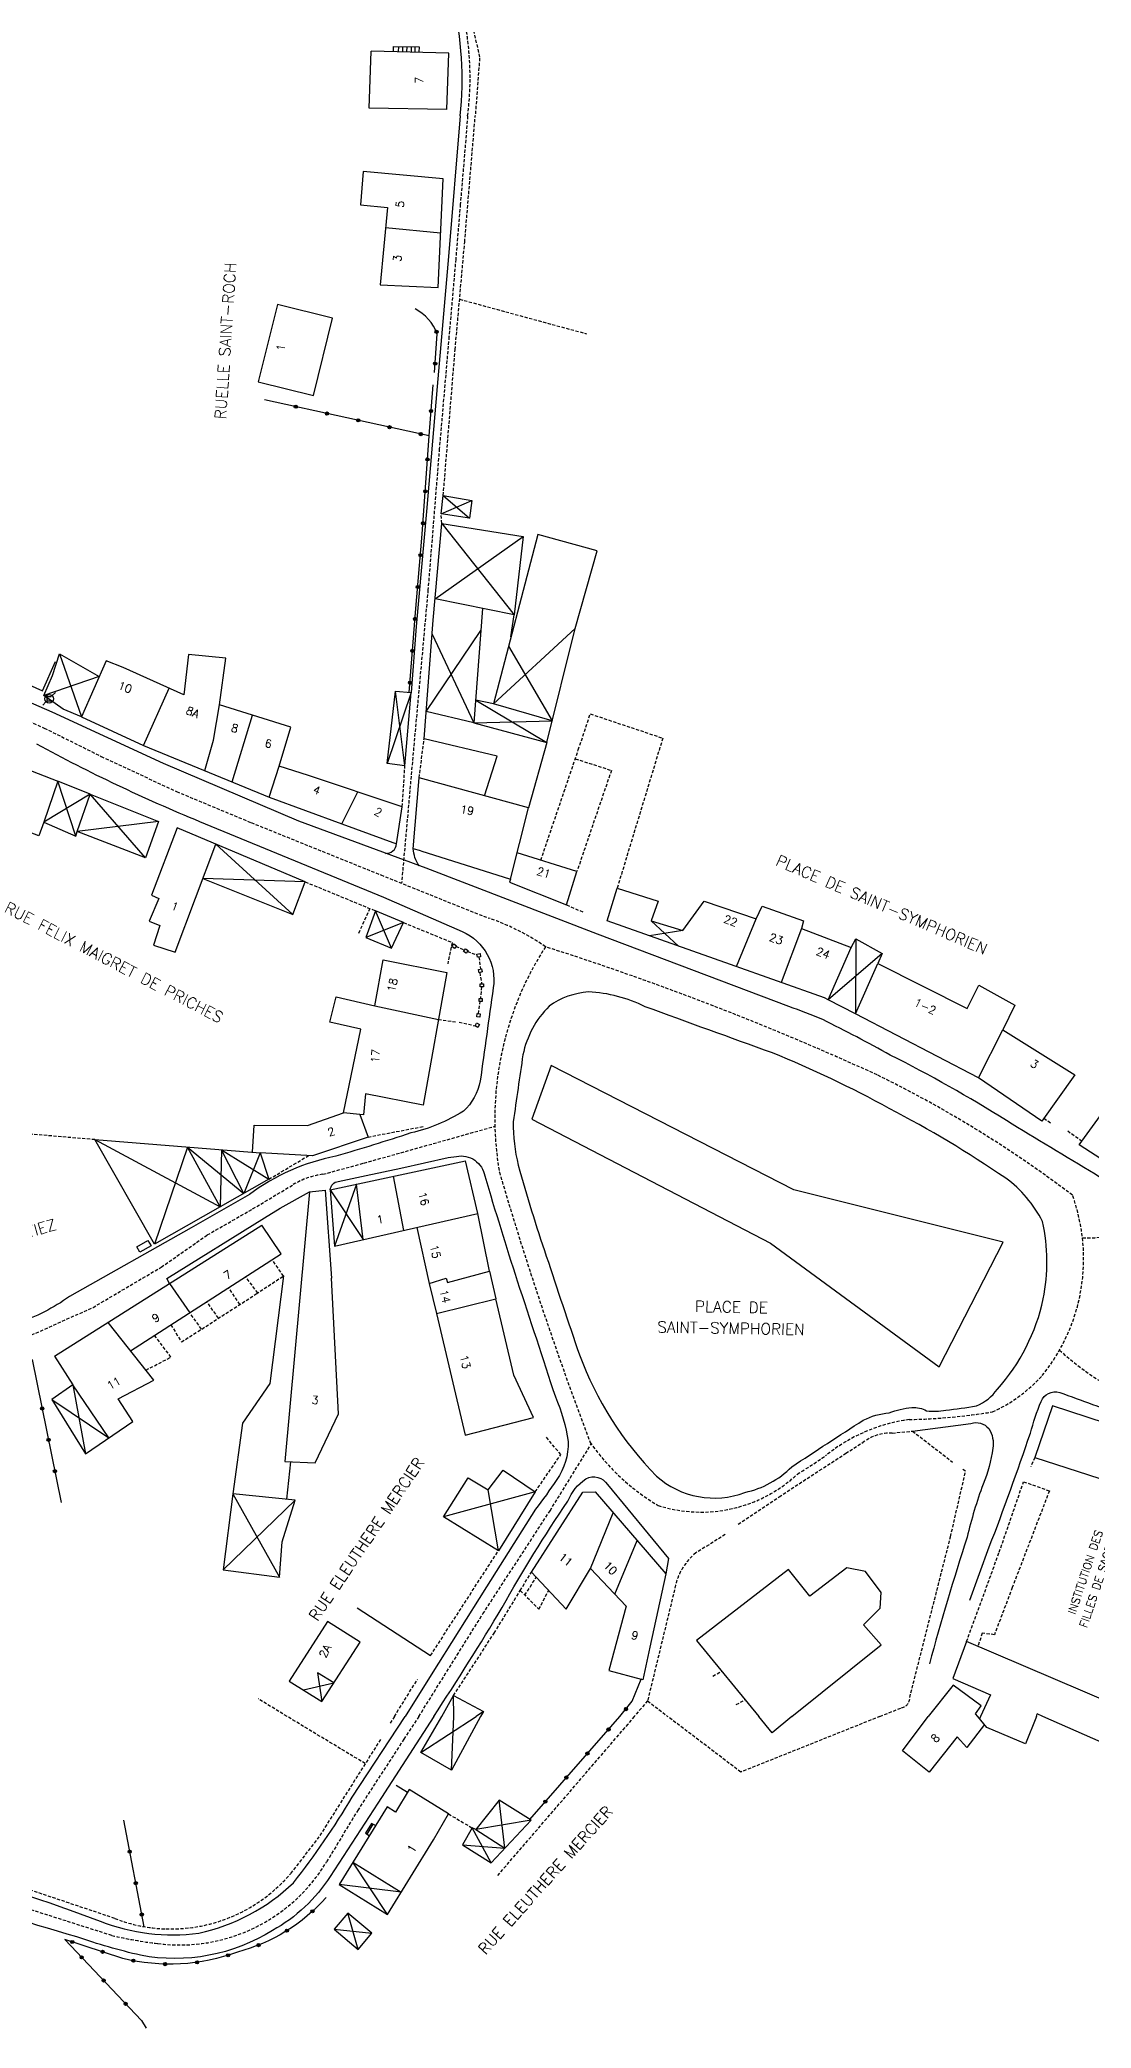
# Model space of a CAD drawing. Header units: millimetres. Extents: x 124000 to 125000, y 125000 to 126000.
# Drawn here: x 124170 to 124334.3, y 125201.3 to 125511.9 of the extents above; entities that cross this region are included whole.
import ezdxf
from ezdxf.enums import TextEntityAlignment as Align

# ---------------------------------------------------------------- set-up
doc = ezdxf.new("R2010")
doc.units = ezdxf.units.MM
doc.linetypes.add('DASHED', pattern=[0.75, 0.5, -0.25])
doc.layers.get('0').update_dxf_attribs({"linetype": 'CONTINUOUS'})
for name, color, linetype in [('W0001', 6, 'DASHED'), ('W0008', 7, 'CONTINUOUS'), ('W0100', 7, 'CONTINUOUS'), ('W0112', 1, 'DASHED'), ('W0310', 3, 'CONTINUOUS'), ('W0322', 7, 'CONTINUOUS'), ('W0471', 7, 'CONTINUOUS'), ('W0989', 7, 'CONTINUOUS'), ('W0991', 7, 'CONTINUOUS')]:
    doc.layers.add(name, color=color, linetype=linetype)
doc.styles.get("Standard").update_dxf_attribs({"font": 'romans.shx', "width": 0.85})

# ---------------------------------------------------------------- blocks, each defined once
blk = doc.blocks.new('T471')
for p, q in [((-0.333334, 0.333334), (-0.333334, -0.333334)), ((-0.333334, 0.333334), (0.333334, 0.333334)), ((-0.333334, 0), (0, 0)), ((0.500001, 0.500001), (1.000002, 1.000002)), ((-0.500001, -0.500001), (-1.000002, -1.000002)), ((-0.333334, -0.333334), (0.333334, -0.333334))]:
    blk.add_line(p, q)
blk.add_ellipse((0, 0), major_axis=(0.471405, 0.471405), ratio=1, start_param=5.4977871438, end_param=11.780972451)

msp = doc.modelspace()

# ---------------------------------------------------------------- linework, layer by layer
at = {"layer": 'W0001'}
for points in [[(124236.9, 125500, 0.095259), (124235.78, 125517.8, 0.002118), (124233.03, 125529.46, -0.022896), (124231.71, 125536.22, -0.006433), (124229.82, 125555.3, 0.003713), (124228.32, 125572.63, -0.002099), (124226.92, 125586.88, -0.006772), (124224.61, 125609.88, 0.001083), (124222.04, 125631.33, 0.000081)], [(124500, 125444.01), (124487.12, 125437.62), (124463.77, 125425.83, 0.050789), (124440.18, 125411.49), (124433.41, 125405.99), (124418.33, 125393.15), (124396.38, 125374.42), (124373.99, 125354.59), (124356.36, 125338.37), (124347.1, 125330.33, -0.210716), (124332.97, 125324.76)], [(124170.74, 125404.39), (124179.62, 125399.97), (124191.42, 125394.47), (124203.06, 125389.62), (124223.34, 125381.45), (124235.9, 125376.39), (124240.22, 125374.69, -0.069819), (124249.06, 125370.23)], [(124249.06, 125370.23, -0.030005), (124300.88, 125350.21, -0.048454), (124331.4, 125331.42, -0.263809), (124326.68, 125303.25, -0.103824), (124318.93, 125297.58, -0.036479), (124305.88, 125296.38, 0.137278), (124292.79, 125290.69, -0.010035), (124288.45, 125287.86, -0.270924), (124266.66, 125282.96, -0.106283), (124256.03, 125292.81, -0.018843), (124241.85, 125335.03, -0.187851), (124249.06, 125370.23)], [(124131.89, 125284.51), (124135.2, 125288.46), (124140.57, 125294.97), (124142.96, 125298.25), (124146.96, 125301.7), (124160.98, 125306.52), (124168.08, 125309.28), (124178.36, 125313.89), (124189.02, 125320.19), (124196.21, 125325.21), (124203.3, 125329.27), (124209.65, 125333.08, -0.102306), (124214.29, 125334.69), (124220.7, 125336.44), (124241.16, 125342.19)], [(124500, 125311.19, -0.012956), (124461.34, 125295.73, 0.00857), (124433.75, 125286.57, -0.071744), (124414.14, 125282.71, -0.062101), (124396.27, 125284.05, -0.060295), (124342.74, 125298.79, -0.089955), (124329.39, 125307.22)], [(124229.27, 125250), (124226.92, 125246.43), (124219.77, 125235.42), (124214.86, 125227.28, -0.297013), (124188.5, 125214.51, -0.02348), (124181.29, 125215.78), (124158.17, 125223.12), (124148.86, 125225.99, 0.162295), (124116.48, 125225.76), (124098.1, 125222.76), (124079.88, 125219.93), (124063.42, 125217.54), (124049.5, 125215.75, -0.046806), (124031.03, 125215.76, 0.024069), (124000, 125217.42)]]:
    msp.add_lwpolyline(points, format="xyb", dxfattribs=at)
for points in [[(124236.9, 125500), (124235.75, 125486.19), (124235.03, 125477.63), (124233.98, 125465.52), (124232.47, 125448.03), (124230.7, 125425.98), (124228.46, 125401.34), (124226.57, 125380.15)], [(124229.27, 125250), (124239.29, 125266.04), (124249.78, 125282.14), (124256.21, 125292.55)]]:
    msp.add_lwpolyline(points, dxfattribs=at)
at = {"layer": 'W0001', "flags": 128}
msp.add_lwpolyline([(124000, 125489.22), (124016.21, 125481.77), (124042.1, 125469.56), (124060.65, 125460.29), (124073.81, 125453.72), (124081.04, 125450.02), (124087.05, 125446.42), (124096.04, 125440.98), (124099.81, 125438.27), (124109.4, 125432.38), (124122.34, 125426.19), (124138.89, 125418.47), (124156.37, 125410.67), (124170.74, 125404.39)], dxfattribs=at)
at = {"layer": 'W0008'}
for points in [[(124235.72, 125500, 0.08692), (124234.57, 125518.04, -0.001743), (124231.82, 125529.17, -0.022962), (124230.47, 125536.05, -0.009832), (124228.75, 125554.07, -0.000187), (124227.08, 125572.51, -0.002098), (124225.67, 125586.76, 0.148586), (124222.92, 125591.08, -0.001151)], [(124500, 125448.3, 0.000639), (124473.63, 125435.46, 0.006534), (124444.25, 125419.35, 0.018974), (124437.69, 125414.62, -0.002369), (124414.48, 125394.91), (124384.87, 125369.14), (124356.92, 125344.27, 0.012078), (124346.58, 125334.83, -0.030917), (124342.98, 125332.26, -0.148984), (124339.67, 125332.37, -0.083699), (124334.94, 125334.71, -0.004607), (124321.1, 125343.07, 0.023958), (124302.93, 125353.32, 0.01077), (124292.39, 125358.84, 0.025706), (124287.07, 125360.88), (124257.2, 125372.2), (124230.4, 125382.48), (124210.51, 125389.86), (124189.37, 125398.87), (124171.98, 125406.86)], [(124169.51, 125401.91, 0.026123), (124195.01, 125389.8), (124223.73, 125377.98), (124236.06, 125372.61, -0.337267), (124240.91, 125363.79, 0.002551), (124238.87, 125349.27, -0.159885), (124236.23, 125344.53, -0.08219), (124228.04, 125341.14, -0.008175), (124216.3, 125337.51, 0.112068), (124202.81, 125331.54), (124193.7, 125326.34), (124174.68, 125315.6, -0.07657), (124166.54, 125311.44, -0.030814), (124141.05, 125303.11, -0.008376), (124141.7, 125300.27, -0.096299), (124140.21, 125297.41), (124130.17, 125285.4)], [(124224.06, 125384.82, 0.41716), (124225.77, 125386.32, -1.407344)], [(124229.3, 125382.89, -0.138285), (124228.41, 125385.55, -1.047382)], [(124244.8, 125336.09, 0.013798), (124249.19, 125321.92, 0.003287), (124254.36, 125306.51, 0.105085), (124266.39, 125287.54, 0.278489), (124280.23, 125284.99, 0.142204), (124287.54, 125288.98, -0.003489), (124298.72, 125296.28, -0.093573), (124302.76, 125297.43, -0.065249), (124306.31, 125298.26, -0.150406), (124308.62, 125297.74, 0.085529), (124311.6, 125297.85, 0.019728), (124316.4, 125298.53, 0.143668), (124319.67, 125301.11, 0.129743), (124326.85, 125315.22, 0.100553), (124326.74, 125327.32, 0.116381), (124320.97, 125334.09, 0.028542), (124302.77, 125344.98, 0.028628), (124284.53, 125353.65, -0.001831), (124264.64, 125360.87, 0.101747), (124255.8, 125363.19, 0.135384), (124249.63, 125360.95, 0.147525), (124245.54, 125353.35, 0.003638), (124244.03, 125342.89, 0.061519), (124244.8, 125336.09, 1.072139)], [(124215.42, 125332.27, -0.352778), (124216.69, 125333.58), (124221.06, 125334.49), (124226.44, 125335.62), (124233.85, 125337.3), (124235.15, 125337.48, -0.423177), (124239.57, 125334.42, 0.005516), (124244.65, 125318.04, -0.001301), (124250.6, 125299.91, -0.071807), (124252.58, 125292.94, -0.171787), (124250.81, 125286.99, -0.02108), (124247.48, 125282.36), (124239.84, 125270.24), (124231.21, 125256.52), (124227.11, 125250)], [(124318.41, 125276.48, 0.010165), (124324.83, 125294.27, -0.033901), (124326.51, 125299.2, -0.386537), (124329.41, 125300.62, 0.003577), (124339.7, 125296.88, -0.007064), (124358.3, 125290.24, 0.038982), (124382.69, 125284.31, 0.020534), (124402.92, 125280.25, 0.052853), (124414.29, 125280.25, 0.051563), (124424.82, 125281.14, 0.008803), (124436.13, 125284.54, 0.000665), (124465.09, 125293.81, -0.037736), (124466.31, 125294.25, -0.088847)], [(124306.41, 125294.57), (124315.55, 125295.77, -0.30848), (124318.32, 125294.97, -0.197175), (124318.94, 125291.89, -0.073378), (124317.44, 125286.28, 0.030961), (124314.95, 125277.99, 0.012375), (124309.05, 125258.2, 1.307895)], [(124231.61, 125250, 0.010798), (124242.3, 125267.04, -0.021726), (124252.57, 125283.64, -0.151465), (124255.36, 125287.11, -0.399838), (124258.76, 125286.22), (124268.3, 125274.67), (124267.86, 125272.29)], [(124231.61, 125250), (124222.87, 125236.44), (124215.44, 125225.02, -0.122507), (124206.41, 125216.56, -0.187974), (124185.78, 125212.69, -0.025462), (124175.85, 125215.55, -0.015782), (124151.55, 125223.4, 0.063165), (124135.48, 125225.88, 0.023503), (124125.28, 125224.64, 0.018635), (124098.34, 125220.74, -0.007351), (124069.12, 125216.53, -0.02549), (124043.21, 125213.43, -0.015722), (124021.04, 125214.61, 0.04689), (124000, 125214.61, -1.574358)], [(124000, 125220.17, -0.001687), (124027.58, 125218.03, 0.065063), (124051.1, 125217.74, 0.018021), (124062.06, 125219.04), (124112.51, 125226.69, 0.096016), (124116.15, 125227.65, 0.055155), (124119.04, 125232.28, -0.053349), (124131.46, 125231.68, -0.0351), (124145.58, 125229.59, -0.002349), (124154.05, 125226.5, -0.016667), (124179.49, 125218.03, 0.130588), (124194.87, 125216.17, 0.13941), (124209.68, 125224.03, 0.034452), (124218.85, 125237.39), (124227.11, 125250)]]:
    msp.add_lwpolyline(points, format="xyb", dxfattribs=at)
for points in [[(124235.72, 125500), (124233.9, 125478.07), (124232.16, 125457.73), (124230.49, 125438.2), (124228.87, 125420.24), (124228.06, 125409.93)], [(124310.59, 125304.61), (124320.6, 125324.07), (124287.86, 125332.27), (124249.93, 125351.68), (124246.95, 125343.3), (124284.2, 125323.93), (124310.59, 125304.61)], [(124190.33, 125317.63), (124189.91, 125318.39), (124205.17, 125327.9), (124207.59, 125329.42), (124212.19, 125331.96)], [(124315.35, 125268.14), (124318.41, 125276.48)], [(124262.62, 125252.37), (124263.99, 125255.82)]]:
    msp.add_lwpolyline(points, dxfattribs=at)
at = {"layer": 'W0008', "flags": 128}
msp.add_lwpolyline([(124171.98, 125406.86), (124154.36, 125414.55, -0.003566)], format="xyb", dxfattribs=at)
at = {"layer": 'W0100'}
for points in [[(124221.51, 125501.22), (124221.83, 125510.15)], [(124233.97, 125509.82), (124221.83, 125510.15)], [(124225.3, 125510.06), (124225.31, 125510.86), (124229.3, 125510.78), (124229.28, 125509.95)], [(124226.08, 125510.84), (124226.06, 125510.04)], [(124226.73, 125510.83), (124226.7, 125510.02)], [(124227.38, 125510.82), (124227.36, 125510)], [(124228.06, 125510.81), (124228.05, 125509.98)], [(124228.64, 125510.79), (124228.63, 125509.97)], [(124233.65, 125500.99), (124233.97, 125509.82)], [(124233.65, 125500.99), (124221.51, 125501.22)], [(124223.22, 125473.62), (124232.27, 125473.22), (124233.08, 125490.16), (124220.58, 125491.34), (124220.17, 125486.1), (124224.35, 125485.69), (124223.22, 125473.62)], [(124224.06, 125482.56), (124232.68, 125481.75)], [(124204.16, 125458.45), (124212.82, 125456.35), (124215.8, 125468.44), (124207.2, 125470.55), (124204.16, 125458.45)], [(124233.09, 125440.72), (124237.56, 125439.92), (124237.2, 125437.2), (124232.74, 125437.84), (124237.56, 125439.92)], [(124232.74, 125437.84), (124233.09, 125440.72)], [(124233.09, 125440.72), (124237.2, 125437.2)], [(124230.08, 125402.7), (124231.53, 125421.23), (124232.86, 125436.36)], [(124232.86, 125436.36), (124245.55, 125434.3), (124244.15, 125422.08), (124231.82, 125424.57), (124245.55, 125434.3)], [(124232.86, 125436.36), (124244.15, 125422.08)], [(124239.24, 125423.07), (124237.89, 125405.21), (124249.27, 125402.12), (124253.7, 125419.94), (124257.15, 125432.05), (124247.88, 125434.64), (124240.93, 125408.19), (124238.16, 125408.74)], [(124243.67, 125418.62), (124244.15, 125422.08)], [(124237.89, 125405.21), (124230.41, 125406.97), (124238.98, 125419.61)], [(124231.36, 125419.04), (124237.89, 125405.21)], [(124240.93, 125408.19), (124253.7, 125419.94)], [(124226.69, 125392.11), (124212.03, 125397), (124207.46, 125398.44), (124209.25, 125404.51), (124198.12, 125408.03), (124199.13, 125415.3), (124193.26, 125415.87), (124192.55, 125409.59), (124183.05, 125413.83), (124180.42, 125414.91), (124176.54, 125406.12), (124173.68, 125407.34), (124170.67, 125409.48), (124172.05, 125412.59), (124173.12, 125415.96), (124179.33, 125412.45)], [(124173.12, 125415.96), (124176.54, 125406.12)], [(124243.29, 125417.19), (124250.12, 125405.53), (124240.93, 125408.19)], [(124179.33, 125412.45), (124170.67, 125409.48)], [(124176.54, 125406.12), (124186.24, 125401.68), (124190.25, 125410.62)], [(124227.09, 125398.5), (124224.3, 125398.85), (124225.61, 125410.14), (124228.06, 125409.93), (124224.3, 125398.85)], [(124227.09, 125398.5), (124225.61, 125410.14)], [(124227.09, 125398.5), (124228.06, 125409.93)], [(124195.81, 125397.74), (124197.16, 125402.52), (124198.12, 125408.03)], [(124200.11, 125395.97), (124203.28, 125406.4)], [(124238.16, 125408.74), (124249.27, 125402.12)], [(124239.52, 125393.82), (124241.49, 125400), (124230.08, 125402.7)], [(124237.89, 125405.21), (124250.12, 125405.53)], [(124186.24, 125401.68), (124205.87, 125393.59), (124217.26, 125389.41), (124225.77, 125386.32)], [(124249.27, 125402.12), (124246.41, 125391.93), (124229.34, 125396.62)], [(124167.67, 125398.13), (124172.84, 125396.1)], [(124205.87, 125393.59), (124207.46, 125398.44)], [(124229.6, 125385.23), (124228.41, 125385.55), (124229.34, 125396.62)], [(124186.54, 125384.14), (124177.91, 125394.04), (124172.84, 125396.1), (124170.68, 125389.67), (124175.68, 125387.48), (124175.89, 125388.25)], [(124177.91, 125394.04), (124170.68, 125389.67)], [(124175.68, 125387.48), (124172.84, 125396.1)], [(124188.57, 125389.8), (124186.54, 125384.14), (124175.89, 125388.25), (124177.91, 125394.04), (124188.57, 125389.8), (124175.89, 125388.25)], [(124217.26, 125389.41), (124219.72, 125394.43)], [(124170.68, 125389.67), (124169.91, 125387.58), (124163.74, 125389.91), (124164.09, 125390.84)], [(124225.77, 125386.32), (124226.69, 125392.11)], [(124229.6, 125385.23), (124243.59, 125380.8), (124246.41, 125391.93)], [(124332.46, 125339.31), (124338.86, 125348.09), (124343.77, 125345.13), (124352, 125352.54), (124361.55, 125361.25), (124371.06, 125370.12), (124372.14, 125368.87), (124378.9, 125375.41), (124378.68, 125375.62), (124379.19, 125376.06), (124376.83, 125378.25), (124385.6, 125384.93), (124385.99, 125384.44), (124392.32, 125389.76), (124396.33, 125393.08), (124401.92, 125386.27), (124404.63, 125388.69), (124401.15, 125392.97), (124398.31, 125390.67), (124404.63, 125388.69)], [(124211.51, 125380.37), (124191.53, 125388.82), (124187.52, 125378.28), (124188.65, 125377.77), (124187.13, 125374.22), (124188.82, 125373.54), (124187.8, 125370.5), (124191.19, 125369.37), (124197.56, 125386.27), (124209.59, 125375.29), (124211.51, 125380.37), (124195.53, 125380.88), (124209.59, 125375.29)], [(124243.59, 125380.8), (124243.45, 125380.32), (124252.35, 125376.76), (124253.96, 125381.96), (124244.63, 125384.92)], [(124316.73, 125349.76), (124297.51, 125359.73), (124293.25, 125361.93), (124292.66, 125362.27), (124277.97, 125367.47), (124258.7, 125374.27), (124260.26, 125379.38)], [(124260.26, 125379.38), (124266.67, 125377.35), (124265.55, 125374.3), (124270.53, 125372.79), (124273.88, 125377.35), (124281.96, 125374.57), (124282.93, 125376.59), (124289.36, 125374.27), (124289.04, 125373.09), (124296.83, 125370.13), (124297.53, 125371.46), (124301.69, 125369.17), (124301, 125367.59), (124314.96, 125360.6), (124316.8, 125364.23), (124322.41, 125361.09), (124320.54, 125357.26), (124331.8, 125350.23), (124326.64, 125343.01), (124316.73, 125349.76), (124320.54, 125357.26)], [(124224.98, 125370.02), (124226.87, 125374.01), (124222.5, 125375.83), (124220.98, 125371.67), (124224.98, 125370.02), (124222.5, 125375.83)], [(124226.87, 125374.01), (124220.98, 125371.67)], [(124270.53, 125372.79), (124265.32, 125371.93)], [(124265.55, 125374.3), (124269.85, 125370.33)], [(124278.91, 125367.13), (124281.96, 125374.57)], [(124289.04, 125373.09), (124285.89, 125364.67)], [(124293.25, 125361.93), (124296.83, 125370.13)], [(124301.69, 125369.17), (124293.25, 125361.93)], [(124297.53, 125371.46), (124297.51, 125359.73), (124301, 125367.59)], [(124203.27, 125338.13), (124203.56, 125342.38), (124211.87, 125342.31), (124217.5, 125344.3), (124220.19, 125357.36), (124215.38, 125358.46), (124216.34, 125362.43), (124222.38, 125360.99), (124223.69, 125368.2), (124233.64, 125366.21), (124229.94, 125345.49), (124220.94, 125347.28), (124220.6, 125343.97), (124220.04, 125344.05), (124217.5, 125344.3)], [(124222.38, 125360.99), (124232.33, 125358.89)], [(124220.04, 125344.05), (124221.33, 125340.51), (124212.67, 125337.56), (124204.48, 125338.03)], [(124178.65, 125340.1), (124204.48, 125338.03), (124205.84, 125333.91), (124187.99, 125323.76), (124178.65, 125340.1), (124198.23, 125329.58), (124193.13, 125338.94), (124201.9, 125331.67), (124198.42, 125338.52), (124205.84, 125333.91)], [(124193.13, 125338.94), (124187.99, 125323.76)], [(124198.42, 125338.52), (124198.23, 125329.58)], [(124204.48, 125338.03), (124201.9, 125331.67)], [(124215.42, 125332.27), (124236.56, 125336.78)], [(124216.07, 125323.46), (124238.47, 125328.55), (124236.56, 125336.78)], [(124225.25, 125334.37), (124226.88, 125325.91)], [(124212.19, 125331.96), (124208.33, 125289.81), (124213.05, 125289.61), (124216.7, 125297.29), (124215.63, 125318.44)], [(124212.19, 125331.96), (124214.65, 125332.21), (124215.63, 125318.44)], [(124215.42, 125332.27), (124220.56, 125324.48)], [(124215.42, 125332.27), (124216.07, 125323.46)], [(124220.56, 125324.48), (124219.55, 125333.15), (124216.07, 125323.46)], [(124240.31, 125319.55), (124238.47, 125328.55)], [(124172.35, 125306.26), (124204.76, 125326.75)], [(124184.23, 125307.13), (124207.75, 125322.25), (124204.76, 125326.75)], [(124228.98, 125326.39), (124230.9, 125317.61)], [(124185.18, 125323.37), (124186.94, 125324.33), (124187.42, 125323.52), (124185.65, 125322.54), (124185.18, 125323.37)], [(124233.56, 125318.47), (124233.73, 125317.77), (124240.31, 125319.55), (124241.29, 125315.24)], [(124190.33, 125317.63), (124193.47, 125313.07)], [(124230.9, 125317.61), (124233.56, 125318.47)], [(124230.9, 125317.61), (124232.03, 125312.93)], [(124232.03, 125312.93), (124241.29, 125315.24)], [(124232.03, 125312.93), (124236.51, 125293.92)], [(124247.2, 125296.71), (124244.12, 125303.32), (124241.29, 125315.24)], [(124172.35, 125306.26), (124175.21, 125301.81), (124171.91, 125299.53), (124177.21, 125291.02), (124184.59, 125296.07), (124182.3, 125299.61), (124187.85, 125302.54), (124180.73, 125311.56)], [(124171.91, 125299.53), (124180.85, 125293.51), (124175.21, 125301.81), (124177.21, 125291.02)], [(124350.25, 125291.31), (124328.27, 125298.51), (124325.51, 125290.46), (124347.31, 125283.43)], [(124236.51, 125293.92), (124247.2, 125296.71)], [(124241.7, 125275.89), (124233.13, 125281.2), (124236.99, 125287.28), (124240.12, 125285.39), (124242.47, 125288.49), (124247.46, 125285.09), (124241.7, 125275.89), (124240.12, 125285.39)], [(124200.21, 125284.75), (124198.72, 125272.91), (124207.5, 125271.77), (124207.94, 125277.29), (124209.96, 125283.79), (124200.21, 125284.75), (124207.5, 125271.77)], [(124247.46, 125285.09), (124233.13, 125281.2)], [(124246.86, 125272.53), (124254.91, 125285.04), (124256.83, 125285.09), (124267.86, 125272.29)], [(124209.96, 125283.79), (124198.72, 125272.91)], [(124246.86, 125272.53), (124252.29, 125266.74), (124256.08, 125273.13), (124259.65, 125281.82)], [(124259.88, 125269.09), (124263.38, 125277.5)], [(124256.08, 125273.13), (124261.66, 125267.2), (124258.94, 125257.17), (124263.99, 125255.82)], [(124267.86, 125272.29), (124265.35, 125260.84), (124264.29, 125255.72), (124263.99, 125255.82)], [(124287.53, 125250), (124301.51, 125261.2), (124298.73, 125264.3), (124301.35, 125266.92), (124301.51, 125269.38), (124299.04, 125272.63), (124296.15, 125273.22), (124290.35, 125268.77), (124287.03, 125272.94), (124272.68, 125261.84), (124282.41, 125250)], [(124214.11, 125252.34), (124220.09, 125261.61), (124214.99, 125264.81), (124209.01, 125255.53), (124214.11, 125252.34)], [(124342.29, 125250), (124314.86, 125261.68), (124312.7, 125255.94), (124318.58, 125253.39), (124317.05, 125250)], [(124211.25, 125254.13), (124215.98, 125255.24), (124213.44, 125256.8), (124214.11, 125252.34)], [(124316.6, 125250), (124316.26, 125250.39), (124317.13, 125251.66), (124312.75, 125254.91), (124308.86, 125250)], [(124232.88, 125250), (124234.69, 125253.26), (124239.37, 125250.78), (124238.91, 125250)], [(124234.72, 125250), (124234.69, 125253.26)], [(124239.37, 125250.78), (124238.21, 125250)], [(124229.6, 125244.37), (124238.21, 125250)], [(124238.91, 125250), (124234.38, 125241.6), (124229.6, 125244.37), (124232.88, 125250)], [(124234.38, 125241.6), (124234.72, 125250)], [(124287.53, 125250), (124284.47, 125247.43), (124282.41, 125250)], [(124317.64, 125248.76), (124314.88, 125245.15), (124313.4, 125246.79), (124309.03, 125241.28), (124304.87, 125244.65), (124308.86, 125250)], [(124325.77, 125250), (124324.07, 125245.72), (124318.05, 125248.27), (124316.6, 125250)], [(124317.05, 125250), (124316.9, 125249.63)], [(124325.77, 125250), (124325.9, 125250.39)], [(124326.76, 125250), (124325.9, 125250.39)], [(124342.29, 125250), (124342.68, 125249.82), (124342.13, 125248.09), (124343.74, 125247.38), (124342.38, 125243.1), (124326.76, 125250)], [(124233.9, 125234.77), (124227.78, 125238.61), (124225.61, 125235.06), (124224.33, 125235.9), (124216.81, 125223.76), (124224.36, 125219.07), (124231.55, 125230.71), (124233.9, 125234.77)], [(124240.58, 125227.13), (124246.82, 125233.78), (124241.84, 125236.94), (124238.16, 125232.33), (124237.6, 125232.59), (124236.11, 125229.95), (124240.58, 125227.13), (124237.6, 125232.59)], [(124238.16, 125232.33), (124238.16, 125232.33), (124242.72, 125229.41), (124241.84, 125236.94)], [(124222.51, 125232.97), (124221.87, 125233.28), (124220.94, 125231.77), (124221.53, 125231.39)], [(124221.22, 125231.59), (124222.14, 125233.15)], [(124246.82, 125233.78), (124238.16, 125232.33)], [(124236.11, 125229.95), (124242.72, 125229.41)], [(124224.36, 125219.07), (124218.97, 125227.26), (124226.52, 125222.56), (124216.81, 125223.76)], [(124219.8, 125213.58), (124221.92, 125216.16), (124218.17, 125219.28), (124216.02, 125216.77), (124219.8, 125213.58), (124218.17, 125219.28)], [(124216.02, 125216.77), (124221.92, 125216.16)]]:
    msp.add_lwpolyline(points, dxfattribs=at)
at = {"layer": 'W0100', "flags": 128}
msp.add_lwpolyline([(124129.16, 125437.09), (124124.43, 125438.72), (124122.03, 125431.74), (124122.41, 125431.57), (124124.66, 125430.87), (124124.43, 125430.22), (124135.02, 125425.56), (124145.07, 125421.15), (124155.44, 125416.94), (124158.1, 125415.74), (124170.44, 125410.23), (124172.49, 125414.79)], dxfattribs=at)
at = {"layer": 'W0100'}
msp.add_lwpolyline([(124401.15, 125392.97), (124401.92, 125386.27), (124397.46, 125382.24), (124387.94, 125374.03), (124376.54, 125363.6), (124369.24, 125357.1), (124367.06, 125355.1), (124349.9, 125339.79), (124343.42, 125334.04, -0.361451), (124340.11, 125334.33), (124332.46, 125339.31)], format="xyb", dxfattribs=at)
at = {"layer": 'W0112'}
for p, q in [((124234.44, 125370.25), (124234.72, 125370.66)), ((124234.85, 125369.97), (124234.44, 125370.25)), ((124234.72, 125370.66), (124235.13, 125370.38)), ((124235.13, 125370.38), (124234.85, 125369.97)), ((124236.26, 125369.49), (124236.54, 125369.91)), ((124236.68, 125369.22), (124236.26, 125369.49)), ((124236.54, 125369.91), (124236.96, 125369.63)), ((124236.96, 125369.63), (124236.68, 125369.22)), ((124238.34, 125369.07), (124238.83, 125369.17)), ((124238.44, 125368.58), (124238.34, 125369.07)), ((124238.93, 125368.68), (124238.44, 125368.58)), ((124238.83, 125369.17), (124238.93, 125368.68)), ((124238.57, 125366.66), (124239.05, 125366.79)), ((124238.71, 125366.18), (124238.57, 125366.66)), ((124239.19, 125366.31), (124238.71, 125366.18)), ((124239.05, 125366.79), (124239.19, 125366.31)), ((124238.87, 125363.96), (124238.87, 125364.46)), ((124238.87, 125364.46), (124239.37, 125364.46)), ((124239.37, 125363.96), (124238.87, 125363.96)), ((124239.37, 125364.46), (124239.37, 125363.96)), ((124238.31, 125359.29), (124238.36, 125359.79)), ((124238.81, 125359.25), (124238.31, 125359.29)), ((124238.36, 125359.79), (124238.86, 125359.75)), ((124238.68, 125361.66), (124238.68, 125362.16)), ((124238.68, 125362.16), (124239.18, 125362.16)), ((124239.18, 125361.66), (124238.68, 125361.66)), ((124238.86, 125359.75), (124238.81, 125359.25)), ((124239.18, 125362.16), (124239.18, 125361.66)), ((124238.05, 125357.88), (124238.3, 125358.32)), ((124238.49, 125357.63), (124238.05, 125357.88)), ((124238.3, 125358.32), (124238.73, 125358.07)), ((124238.73, 125358.07), (124238.49, 125357.63))]:
    msp.add_line(p, q, dxfattribs=at)
for points in [[(124256.81, 125526.24), (124233.66, 125532.41), (124238.77, 125509.05), (124238.08, 125500)], [(124233.09, 125440.72), (124234.94, 125463.52), (124236.44, 125480.33), (124238.08, 125500)], [(124235.64, 125471.38), (124255.48, 125465.98)], [(124232.86, 125436.36), (124232.74, 125437.84)], [(124248.33, 125383.75), (124254.19, 125400.99), (124256.06, 125406.6), (124267.39, 125402.82), (124260.26, 125379.38)], [(124229.34, 125396.62), (124230.08, 125402.7)], [(124253.72, 125399.6), (124259.36, 125397.77), (124253.96, 125381.96)], [(124226.69, 125392.11), (124227.09, 125398.5)], [(124211.51, 125380.37), (124222.5, 125375.83)], [(124221.61, 125376.2), (124219.8, 125372.18)], [(124252.35, 125376.76), (124255.1, 125375.57)], [(124226.87, 125374.01), (124234.48, 125370.89), (124233.78, 125367.55)], [(124235.05, 125370.27), (124236.42, 125369.73)], [(124236.87, 125369.51), (124238.36, 125368.95)], [(124238.66, 125368.62), (124238.91, 125366.75)], [(124238.8, 125366.2), (124239.08, 125364.46)], [(124239.08, 125363.96), (124238.9, 125362.16)], [(124238.59, 125359.77), (124238.83, 125361.66)], [(124232.33, 125358.89), (124235, 125358.49)], [(124235.56, 125358.47), (124238.05, 125357.88)], [(124178.65, 125340.1), (124143.68, 125343.06), (124135.14, 125343.73), (124135.14, 125332.34), (124133.08, 125332.03)], [(124221.33, 125340.51), (124229.94, 125342.15)], [(124326.94, 125343.44), (124328.16, 125342.59)], [(124330.66, 125341.48), (124332.88, 125339.88)], [(124205.84, 125333.91), (124212.04, 125337.6)], [(124190.54, 125311.18), (124192.19, 125308.49), (124203.86, 125316), (124208.12, 125318.8), (124206.36, 125321.36)], [(124201.3, 125314.35), (124199.55, 125316.98)], [(124204.11, 125316.16), (124202.2, 125318.68)], [(124195.31, 125310.5), (124193.47, 125313.07)], [(124197.96, 125312.2), (124196.16, 125314.8)], [(124186.62, 125304.1), (124190.54, 125306.13), (124187.98, 125309.54)], [(124247.46, 125285.09), (124251.44, 125290.89), (124249.12, 125293.74)], [(124325.51, 125290.46), (124324.91, 125289.05)], [(124314.86, 125261.68), (124319.96, 125275.65), (124323.77, 125286.67), (124327.8, 125285.23), (124321.99, 125270.12), (124319.22, 125262.77), (124317.32, 125263), (124316.63, 125260.93)], [(124231.11, 125259.52), (124241.7, 125275.89)], [(124234.69, 125253.26), (124241.05, 125263.02), (124245.13, 125269.67), (124246.86, 125272.53)], [(124245.13, 125269.67), (124248.04, 125266.73), (124249.54, 125269.67)], [(124245.85, 125268.95), (124247.61, 125271.72)], [(124275.22, 125256.29), (124276.58, 125257.09)], [(124225.45, 125250), (124229.04, 125255.76)], [(124208.68, 125250), (124204.14, 125252.76)], [(124265.02, 125252.45), (124268.14, 125250)], [(124278.87, 125251.84), (124280.25, 125252.62)], [(124220.9, 125242.63), (124208.68, 125250)], [(124225.45, 125250), (124224.81, 125248.97)], [(124241.59, 125225.15), (124261.96, 125248.8)], [(124262.93, 125250), (124261.96, 125248.8)], [(124301.33, 125250), (124279.58, 125241.31), (124268.14, 125250)], [(124233.9, 125234.77), (124237.6, 125232.59)]]:
    msp.add_lwpolyline(points, dxfattribs=at)
for points in [[(124279.15, 125280.04), (124285.57, 125284.31), (124295.98, 125291.1), (124298.71, 125292.83, -0.167021), (124303.24, 125294.26), (124306.41, 125294.57), (124312.68, 125289.74)], [(124301.33, 125250), (124304.7, 125251.36, 0.379949), (124305.98, 125252.97), (124312.36, 125278.08), (124314.7, 125288.3), (124314.17, 125288.68)], [(124277.16, 125278.41), (124272.56, 125275.55, 0.16906), (124269.4, 125270.5), (124265.02, 125252.45), (124262.93, 125250)], [(124223.29, 125246.41), (124213.67, 125231.2), (124209.21, 125225.42, -0.227242), (124189.76, 125216.81, -0.086627), (124181.77, 125218.45), (124155.32, 125227.31, -0.048898), (124144.54, 125231.68, -0.164372), (124138.31, 125237.31, -1.706034)]]:
    msp.add_lwpolyline(points, format="xyb", dxfattribs=at)
at = {"layer": 'W0310'}
msp.add_lwpolyline([(124219.61, 125266.95), (124231.11, 125259.52)], dxfattribs=at)
at = {"layer": 'W0322'}
for points in [[(124231.74, 125459.94), (124232.16, 125465.99, 0.172086), (124228.69, 125469.88, -0.592154)], [(124214.79, 125221.72, -0.147526), (124200.92, 125213.19, -0.150867), (124183, 125212.21), (124173.97, 125215.14), (124185.94, 125202.48), (124186.64, 125201.3)]]:
    msp.add_lwpolyline(points, format="xyb", dxfattribs=at)
for points in [[(124227.76, 125409.96), (124228.75, 125422.42), (124229.81, 125434.68), (124230.87, 125450.02), (124205.16, 125455.67)], [(124230.87, 125450.02), (124231.5, 125458.03)], [(124155.02, 125294.23), (124154.61, 125300.46), (124168.86, 125305.77), (124173.4, 125283.41)], [(124260.7, 125250), (124262.62, 125252.37)], [(124246.59, 125233.92), (124260.7, 125250)], [(124186.35, 125217.16), (124183.15, 125233.78)]]:
    msp.add_lwpolyline(points, dxfattribs=at)
for centre, radius in [((124232.04, 125466.28), 0.25), ((124232.04, 125466.28), 0.15), ((124231.83, 125461.32), 0.25), ((124231.83, 125461.32), 0.15), ((124210.04, 125454.59), 0.25), ((124210.04, 125454.59), 0.15), ((124214.92, 125453.52), 0.25), ((124214.92, 125453.52), 0.15), ((124219.81, 125452.45), 0.25), ((124219.81, 125452.45), 0.15), ((124231.18, 125453.92), 0.25), ((124231.18, 125453.92), 0.15), ((124224.69, 125451.38), 0.25), ((124224.69, 125451.38), 0.15), ((124229.57, 125450.31), 0.25), ((124229.57, 125450.31), 0.15), ((124230.62, 125446.36), 0.25), ((124230.62, 125446.36), 0.15), ((124230.28, 125441.37), 0.25), ((124230.28, 125441.37), 0.15), ((124229.93, 125436.39), 0.25), ((124229.93, 125436.39), 0.15), ((124229.53, 125431.4), 0.25), ((124229.53, 125431.4), 0.15), ((124229.1, 125426.42), 0.25), ((124229.1, 125426.42), 0.15), ((124228.67, 125421.44), 0.25), ((124228.67, 125421.44), 0.15), ((124228.27, 125416.45), 0.25), ((124228.27, 125416.45), 0.15), ((124227.88, 125411.47), 0.25), ((124227.88, 125411.47), 0.15), ((124170.41, 125298.11), 0.25), ((124170.41, 125298.11), 0.15), ((124171.41, 125293.21), 0.25), ((124171.41, 125293.21), 0.15), ((124172.4, 125288.31), 0.25), ((124172.4, 125288.31), 0.15), ((124261.64, 125251.15), 0.25), ((124261.64, 125251.15), 0.15), ((124258.92, 125247.97), 0.25), ((124258.92, 125247.97), 0.15), ((124255.62, 125244.21), 0.25), ((124255.62, 125244.21), 0.15), ((124252.32, 125240.45), 0.25), ((124252.32, 125240.45), 0.15), ((124249.03, 125236.69), 0.25), ((124249.03, 125236.69), 0.15), ((124184.09, 125228.87), 0.25), ((124184.09, 125228.87), 0.15), ((124185.04, 125223.96), 0.25), ((124185.04, 125223.96), 0.15), ((124212.65, 125219.56), 0.25), ((124212.65, 125219.56), 0.15), ((124185.98, 125219.05), 0.25), ((124185.98, 125219.05), 0.15), ((124208.67, 125216.54), 0.25), ((124208.67, 125216.54), 0.15), ((124175.1, 125214.77), 0.25), ((124175.1, 125214.77), 0.15), ((124179.86, 125213.23), 0.25), ((124179.86, 125213.23), 0.15), ((124204.22, 125214.28), 0.25), ((124204.22, 125214.28), 0.15), ((124176.58, 125212.38), 0.25), ((124176.58, 125212.38), 0.15), ((124184.66, 125211.84), 0.25), ((124184.66, 125211.84), 0.15), ((124189.62, 125211.31), 0.25), ((124189.62, 125211.31), 0.15), ((124194.61, 125211.59), 0.25), ((124194.61, 125211.59), 0.15), ((124199.48, 125212.69), 0.25), ((124199.48, 125212.69), 0.15), ((124180.02, 125208.75), 0.25), ((124180.02, 125208.75), 0.15), ((124183.45, 125205.11), 0.25), ((124183.45, 125205.11), 0.15)]:
    msp.add_circle(centre, radius, dxfattribs=at)
at = {"layer": 'W0989'}
for points in [[(124208.12, 125318.8), (124206, 125302.01), (124201.7, 125295.8), (124200.21, 125284.75)], [(124208.64, 125283.92), (124209.26, 125289.77)], [(124225.73, 125239.28), (124227.52, 125238.19)]]:
    msp.add_lwpolyline(points, dxfattribs=at)

# ---------------------------------------------------------------- block references
at = {"layer": 'W0471'}
msp.add_blockref('T471', (124171.5, 125408.97), dxfattribs=at)

# ---------------------------------------------------------------- texts
at = {"layer": 'W0989'}
for s, rotation, p in [('RUELLE SAINT-ROCH', 86.2441, (124199.05, 125464.86)), ('PLACE DE SAINT-SYMPHORIEN', 336.6678, (124301.6, 125376.79)), ('RUE FELIX MAIGRET DE PRICHES', 332.5519, (124181.64, 125367.77)), ('RUE GEORGES WATTIEZ', 16.2429, (124159.67, 125323.17)), ('PLACE DE', 358.9781, (124278.11, 125313.96)), ('SAINT-SYMPHORIEN', 358.9781, (124278.05, 125310.64)), ('RUE ELEUTHERE MERCIER', 56.0266, (124221.1, 125277.71)), ('RUE ELEUTHERE MERCIER', 48.1926, (124249.05, 125224.44))]:
    msp.add_text(s, height=1.75, rotation=rotation, dxfattribs=at).set_placement(p, align=Align.MIDDLE)
at = {"layer": 'W0991'}
for s, rotation, p in [('7', 87.915, (124229.31, 125505.57)), ('5', 87.2804, (124226.32, 125486.23)), ('3', 87.2804, (124225.92, 125477.76)), ('1', 80.2068, (124207.7, 125463.84)), ('10', 339.4651, (124183.38, 125410.76)), ('8A', 337.5433, (124193.93, 125406.87)), ('8', 344.0716, (124200.5, 125404.36)), ('6', 350.145, (124205.75, 125401.97)), ('4', 338.5205, (124213.34, 125394.68)), ('2', 331.2163, (124222.93, 125391.27)), ('19', 349.8072, (124236.83, 125391.56)), ('21', 343.3184, (124248.78, 125381.81)), ('1', 338.481, (124191.15, 125376.52)), ('22', 340.5546, (124278, 125374.29)), ('23', 340.5384, (124285.11, 125371.45)), ('24', 339.6323, (124292.45, 125369.23)), ('18', 76.7451, (124225.14, 125364.26)), ('1-2', 334.5616, (124308.39, 125360.9)), ('17', 85.5964, (124222.49, 125353.16)), ('3', 325.9154, (124325.47, 125351.92)), ('2', 19.0736, (124215.58, 125341.33)), ('16', 285.2714, (124230.03, 125330.86)), ('1', 9.8085, (124223.23, 125327.65)), ('15', 282.3866, (124231.86, 125322.62)), ('7', 32.7402, (124199.39, 125318.97)), ('14', 283.5626, (124233.37, 125315.62)), ('9', 32.7402, (124188.17, 125312.28)), ('13', 283.2434, (124236.53, 125305.39)), ('11', 29.0273, (124181.63, 125302.05)), ('3', 355.3669, (124213.05, 125299.42)), ('INSTITUTION DES', 71.5458, (124333.41, 125272.54)), ('FILLES DE SAGESSE', 71.5458, (124335.66, 125271.79)), ('11', 320.5591, (124252.24, 125274.5)), ('10', 315.0321, (124259.2, 125273.17)), ('9', 344.4924, (124263.03, 125262.64)), ('2A', 62.4208, (124214.62, 125260.2)), ('8', 45.7119, (124309.97, 125246.6)), ('1', 58.3266, (124228.17, 125229.34))]:
    msp.add_text(s, height=1.25, rotation=rotation, dxfattribs=at).set_placement(p, align=Align.MIDDLE)

doc.saveas('drawing.dxf')
